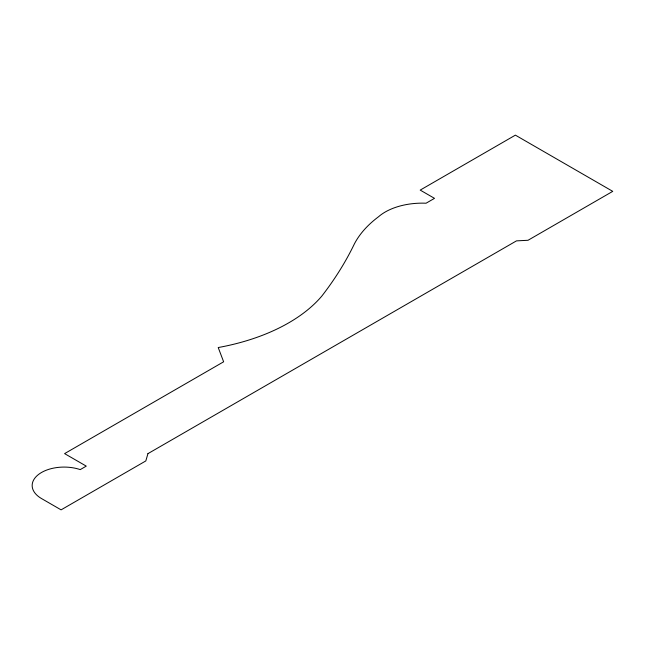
<?xml version="1.0" encoding="UTF-8"?>
<svg xmlns="http://www.w3.org/2000/svg" width="645" height="645" viewBox="0 0 645 645"><rect width="100%" height="100%" fill="white"/><g stroke="black" fill="none" stroke-linecap="round" stroke-linejoin="round"><path stroke-width="0.97" d="M147.939 453.645L145.818 460.933L61.09 509.856L41.707 498.666A31.936 18.439 0 0 1 38.748 474.309A31.936 18.439 0 0 1 80.246 469.608L86.269 466.125L64.597 453.62L223.63 361.797L218.22 347.542A173.312 100.064 0 0 0 321.831 296.071A643.702 371.641 0 0 0 354.379 243.915A144.835 83.624 0 0 1 378.486 216.785A52.511 30.315 0 0 1 426.063 203.215L434.504 198.354L420.209 190.098L515.387 135.144L612.75 191.355L528.021 240.279L516.476 240.875L147.939 453.645"/></g></svg>
